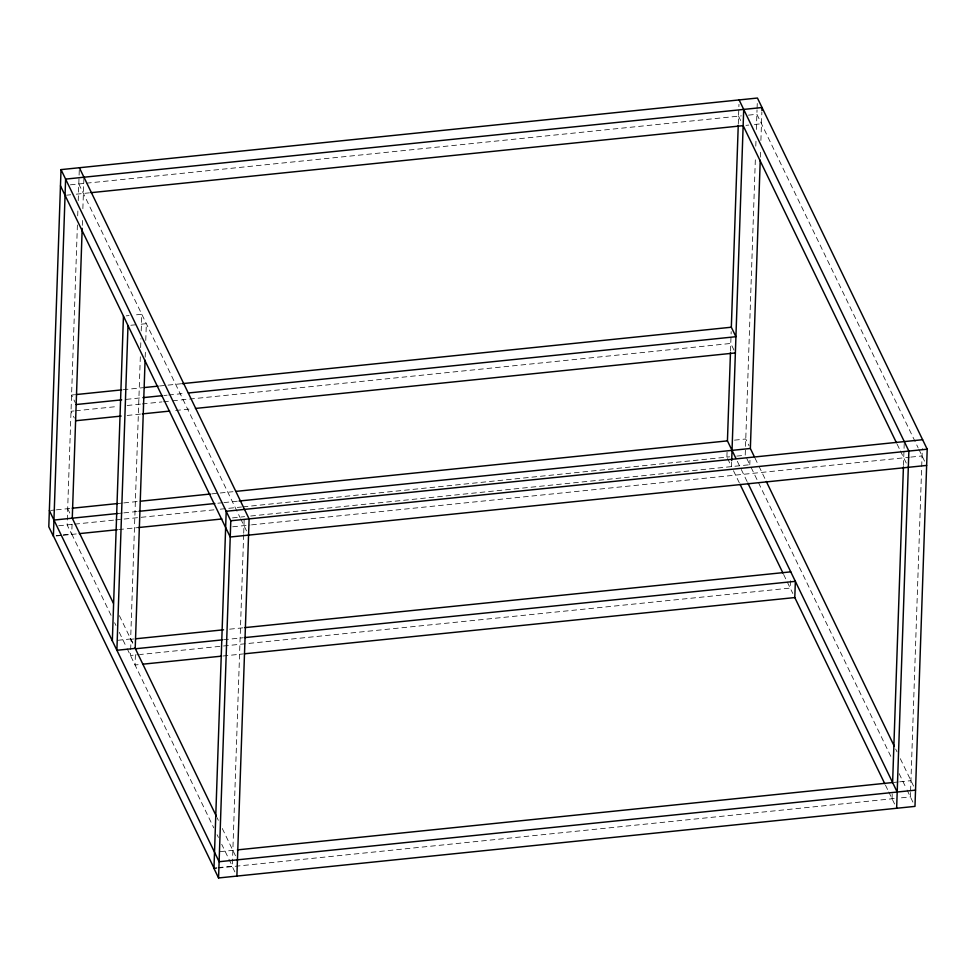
<?xml version="1.0" encoding="UTF-8"?>
<svg xmlns="http://www.w3.org/2000/svg" width="976" height="976" viewBox="0 0 976 976"><rect width="100%" height="100%" fill="white"/><g stroke="black" fill="none" stroke-linecap="round" stroke-linejoin="round"><path stroke-width="0.73" stroke-dasharray="4.88 3.66" d="M77.397 224.968L67.124 524.917L71.712 534.409L72.078 523.929M77.702 215.855L77.97 208.266M78.226 200.666L79.056 176.583M79.105 175.107L79.3 169.202M82.301 225.346L82.557 217.758M82.862 208.644L83.948 177.217M140.324 356.74L130.662 638.963L115.156 640.561M140.642 347.639L140.947 338.526M141.215 330.937L141.776 314.248L134.737 314.98M145.192 357.167L145.448 349.554M145.766 340.417L146.339 323.666L137.872 324.544M243.658 534.738L232.3 866.59L235.57 873.374M243.707 533.225L244.22 518.256M726.888 457.11L727.144 449.729M730.512 351.067L731.183 331.645M738.295 123.745L738.966 104.347M731.622 462.173L731.475 466.601L727.547 458.464M250.686 516.011L749.8 464.722L745.213 455.231L745.469 447.85M745.518 446.374L755.436 156.758M755.79 146.144L756.058 138.555M756.363 129.442L757.034 109.849M757.083 108.373L757.291 102.468M749.8 464.722L749.958 460.294M760.328 157.148L760.597 149.56M760.902 140.459L761.878 111.959M892.052 798.783L892.308 791.402M903.471 465.418L904.24 443.067M910.535 792.463L910.388 796.892L899.103 798.051M910.584 790.987L921.637 468.077M921.698 466.565L922.308 448.557M134.054 638.938L131.028 639.256L130.455 655.494L138.043 654.713M135.408 654.652L135.042 664.985L139.592 664.522M790.462 580.708L790.206 588.089L139.556 654.567M70.345 184.83L84.863 183.342M86.388 183.183L741.382 115.863M748.433 115.144L756.888 114.277L918.074 447.703M66.466 195.2L70.699 194.761M76.335 194.175L89.45 192.833M745.969 125.355L748.787 125.062M754.424 124.489L761.475 123.769M126.27 315.846L129.088 315.553M130.833 325.264L136.469 324.691M74.603 394.719L71.577 395.036L75.506 403.161M123.147 389.729L142.862 387.704M159.539 385.996L182.292 383.653M126.209 399.379L141.374 397.818M164.127 395.487L167.164 395.17M168.677 395.012L185.367 393.304M74.054 410.957L71.016 411.262L74.298 418.045M75.567 410.798L118.035 406.431M127.136 405.504L140.788 404.101M142.301 403.942L162.016 401.917M163.541 401.758L171.117 400.977M172.63 400.819L730.78 343.454L734.708 351.592M127.173 415.459L140.825 414.056M175.704 410.469L192.394 408.761M50.764 510.424L54.998 509.984M56.401 509.838L70.711 508.374M117.73 503.543L122.281 503.067M123.806 502.921L137.445 501.518M211.768 493.868L233.008 491.697M734.489 440.152L745.774 438.993L749.043 445.764M117.767 513.498L122.317 513.034M123.842 512.876L137.494 511.473M217.868 503.213L222.418 502.738M223.943 502.591L237.595 501.188M58.67 525.783L73.188 524.295M74.713 524.136L114.143 520.086M115.656 519.927L214.244 509.801M220.308 509.179L241.548 506.995M243.061 506.837L729.706 456.817M736.758 456.097L745.213 455.231M56.218 535.604L61.866 535.019M63.269 534.872L71.724 534.006L111.325 615.905M56.205 536.007L61.842 535.421M63.257 535.275L76.262 533.945M118.73 529.578L138.446 527.552M232.483 517.89L244.622 516.633M232.691 526.796L250.039 525.015M251.552 524.856L909.364 457.244M910.779 457.097L922.052 455.938M229.604 629.178L243.256 627.788M223.577 639.756L243.292 637.743M223.004 655.994L242.731 653.981M220.161 851.658L235.887 850.035M894.028 782.398L898.249 781.959M899.665 781.825L910.937 780.666M213.988 868.067L216.806 867.786M218.209 867.64L232.312 866.188L221.723 844.289M213.964 868.469L216.794 868.176M218.197 868.042L897.7 798.197M918.733 449.082L924.675 461.367M738.564 116.156L741.833 122.939M897.09 444.104L899.75 449.594M900.409 450.961L906.35 463.246M754.997 458.086L758.315 464.954M758.986 466.321L765.623 480.046M895.675 749.092L897.005 751.837M900.323 758.694L913.56 786.083M751.13 467.467L891.808 758.462M899.103 773.565L906.399 788.657M907.07 790.035L913.658 803.675M737.307 461.282L740.613 468.114M741.272 469.468L747.213 481.754M733.452 470.7L739.393 482.986M783.606 574.437L792.829 593.506M885.439 785.094L888.087 790.572M888.746 791.939L895.334 805.554M78.8 183.964L240.011 517.451M240.669 518.817L246.586 531.054M67.686 508.679L70.955 515.462M119.389 615.636L133.273 644.355M217.014 817.607L218.343 820.328M222.296 828.514L235.472 855.781M114.619 622.737L115.937 625.457M119.243 632.289L126.502 647.295M127.161 648.662L213.781 827.868M217.087 834.712L218.417 837.445M131.028 639.256L132.834 643.001"/><path stroke-width="1.46" d="M922.613 439.712L226.2 511.278L213.964 868.469L218.563 877.961L914.976 806.383L927.2 449.192L757.437 98.039L61.024 169.617L48.8 526.808L53.387 536.288L65.612 179.108L762.036 107.531L761.927 110.483M82.191 228.384L72.273 518.171L113.411 603.278M112.338 640.854L123.452 316.139M128.002 325.557L116.888 650.272L135.213 648.393L216.355 816.241M135.213 648.393L145.082 360.217M218.563 877.961L230.787 520.769L61.024 169.617M236.887 876.082L249.112 518.89L79.361 167.726M735.989 458.549L727.437 440.871L730.463 352.592M188.392 392.986L735.916 336.708L731.329 327.228L738.246 125.27M731.683 460.696L743.7 109.41M754.338 456.719L750.361 448.484L760.231 160.186M903.422 466.931L892.613 782.545L237.4 849.889M896.639 808.274L908.876 451.083L739.113 99.918M884.781 783.728L794.793 597.568L795.355 581.342L244.817 637.584M90.975 192.675L743.151 125.648L896.432 442.726M76.128 394.56L121.622 389.888M144.375 387.545L158.027 386.142M182.292 383.653L731.329 327.228M76.165 404.528L121.658 399.843M142.899 397.659L162.614 395.634M75.603 420.754L121.109 416.081M142.337 413.897L169.641 411.091M195.42 408.444L735.367 352.946M72.236 508.215L117.73 503.543M140.483 501.2L210.255 494.027M236.033 491.379L727.437 440.871M53.948 520.062L117.767 513.498M139.007 511.314L214.842 503.518M239.108 501.03L750.361 448.484M79.3 533.628L117.218 529.736M138.446 527.552L221.869 518.976M230.787 520.769L927.2 449.192M926.639 465.43L230.226 537.007L60.475 185.855M135.579 638.792L223.541 629.801M244.769 627.629L790.767 571.851M222.064 639.914L135.615 648.747L135.237 647.991M142.63 664.205L221.491 656.153M244.244 653.822L794.793 597.568M915.525 790.145L219.112 861.723L49.361 510.57M766.282 481.424L894.345 746.347M747.872 483.12L897.2 792.036M740.052 484.34L782.947 573.071M53.399 535.897L213.988 868.067"/></g></svg>
